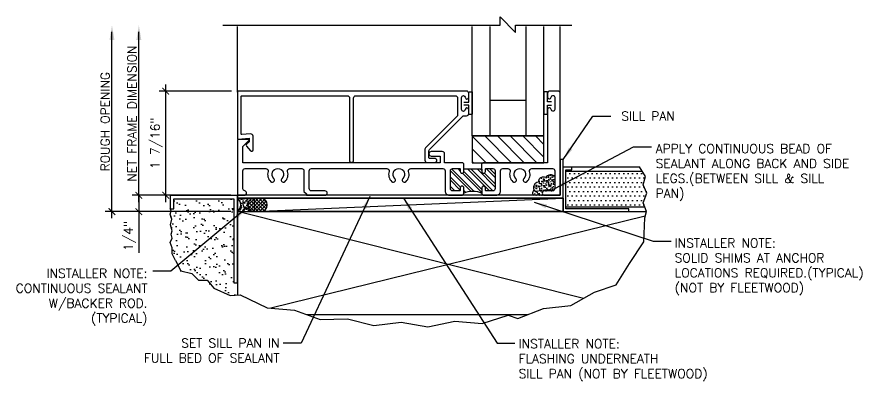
# Model space of a CAD drawing. Extents: x -7 to 195, y 34 to 158.
# Drawn here: x -7.24 to 4.55, y 38.5 to 43.59 of the extents above; entities that cross this region are included whole.
import ezdxf

# ---------------------------------------------------------------- set-up
doc = ezdxf.new("R2010")
doc.units = 0
doc.header["$MEASUREMENT"] = 0
doc.layers.get('0').update_dxf_attribs({"linetype": 'CONTINUOUS'})
doc.layers.get('Defpoints').update_dxf_attribs({"linetype": 'CONTINUOUS'})
for name, color, linetype in [('BREAK', 6, 'CONTINUOUS'), ('BULB-VINYL SEAL', 200, 'CONTINUOUS'), ('DIM', 7, 'CONTINUOUS'), ('FRAME', 1, 'CONTINUOUS'), ('GLASS', 7, 'CONTINUOUS'), ('INSTALLER NOTE', 7, 'CONTINUOUS'), ('SEALANT', 1, 'CONTINUOUS'), ('SETTING BLOCK', 4, 'CONTINUOUS'), ('SHIM', 1, 'CONTINUOUS'), ('SILL PAN', 7, 'CONTINUOUS'), ('TEXT', 7, 'CONTINUOUS'), ('WALL CONDITION', 7, 'CONTINUOUS')]:
    doc.layers.add(name, color=color, linetype=linetype)
doc.styles.get("Standard").update_dxf_attribs({"font": 'romans.shx'})
doc.dimstyles.new('1X1', dxfattribs={"dimtxt": 0.125, "dimasz": 0.09375, "dimexe": 0.09375, "dimexo": 0.09375, "dimgap": 0.032, "dimtad": 1, "dimdec": 4, "dimzin": 11, "dimdsep": 46, "dimlunit": 4, "dimtxsty": 'Standard', "dimblk1": 'ARCHTICK', "dimblk2": 'ARCHTICK', "dimsah": 1, "dimcen": 0.09, "dimdle": 0.09375, "dimadec": 0, "dimazin": 0, "dimtfac": 1, "dimtdec": 4, "dimtofl": 0, "dimtmove": 0, "dimatfit": 3, "dimldrblk": 'ARCHTICK', "dimfxl": 0, "dimfrac": 2, "dimtolj": 1, "dimtzin": 0, "dimarcsym": 0})
doc.dimstyles.get("Standard").update_dxf_attribs({"dimtxt": 0.18, "dimasz": 0.18, "dimexe": 0.18, "dimexo": 0.0625, "dimgap": 0.09, "dimtad": 0, "dimtih": 1, "dimtoh": 1, "dimdec": 4, "dimzin": 0, "dimdsep": 46, "dimtxsty": 'Standard', "dimcen": 0.09, "dimadec": 0, "dimazin": 0, "dimtfac": 1, "dimtdec": 4, "dimtofl": 0, "dimtmove": 0, "dimatfit": 3, "dimfxl": 0, "dimtolj": 1, "dimtzin": 0, "dimarcsym": 0})

# ---------------------------------------------------------------- blocks, each defined once
blk = doc.blocks.new('3801 1 INCH GLASS STOP')
blk.add_lwpolyline([(2.741, 0.327, -0.414214), (2.769, 0.299, -0.414214), (2.741, 0.271), (2.669, 0.271, 0.414214), (2.659, 0.261), (2.659, 0.167, 0.198912), (2.668, 0.145), (3.128, -0.315, 0.198912), (3.15, -0.324), (3.183, -0.324, -0.414214), (3.214, -0.355), (3.214, -0.408, -0.414214), (3.189, -0.433, -0.399638), (3.164, -0.41, 0.400364), (3.139, -0.386, 0.414214), (3.114, -0.411), (3.114, -0.581, 0.414214), (3.139, -0.606), (3.139, -0.606, 0.399638), (3.164, -0.582, -0.399638), (3.189, -0.558, -0.414214), (3.214, -0.583), (3.214, -0.637, -0.414214), (3.183, -0.668), (-0.001, -0.668, -0.414214), (-0.011, -0.658), (-0.011, -0.01, -0.440011), (0, 0), (0.149, -0.013), (0.149, 0.04), (0.115, 0.074, -0.395486), (0.114, 0.102), (0.17, 0.165, -0.691708), (0.205, 0.152), (0.205, -0.04, -0.440011), (0.171, -0.071), (0.05, -0.061, 0.440011), (0.039, -0.071), (0.039, -0.593, 0.414214), (0.049, -0.603), (1.52, -0.603, 0.414214), (1.551, -0.572), (1.551, 0.299, -0.414214), (1.579, 0.327, -0.414214), (1.607, 0.299), (1.607, -0.572, 0.414214), (1.638, -0.603), (3.027, -0.603, 0.414214), (3.058, -0.572), (3.058, -0.337, 0.198912), (3.049, -0.315), (2.612, 0.122, -0.198912), (2.603, 0.144), (2.603, 0.296, -0.414214), (2.634, 0.327)], format="xyb", close=True)
blk = doc.blocks.new('*X20')
at = {"layer": 'TEXT', "color": 0}
for p, q in [((-1.276, 1.145), (-1.005, 1.416)), ((-1.444, 1.332), (-1.383, 1.392)), ((-1.444, 1.243), (-1.306, 1.38)), ((-1.444, 1.199), (-1.303, 1.339)), ((-1.444, 1.111), (-1.159, 1.395)), ((-1.427, 1.083), (-1.116, 1.394)), ((-1.256, 1.386), (-1.231, 1.412)), ((-1.256, 1.121), (-1.005, 1.372)), ((-1.199, 1.09), (-0.897, 1.392)), ((-1.155, 1.09), (-0.853, 1.392)), ((-1.066, 1.09), (-0.819, 1.338)), ((-0.969, 1.143), (-0.819, 1.294)), ((-0.944, 1.08), (-0.819, 1.205)), ((-1.342, 1.08), (-1.306, 1.115)), ((-1.022, 1.09), (-1.005, 1.107)), ((-0.9, 1.08), (-0.819, 1.161))]:
    blk.add_line(p, q, dxfattribs=at)
blk = doc.blocks.new('3805_BLOCK_FRAME')
for q in [(-1.256, 1.09), (-1.005, 1.015)]:
    blk.add_line((-1.005, 1.09), q)
blk.add_lwpolyline([(-3.452, 1.454), (-3.193, 1.454, -0.414214), (-3.162, 1.423, -0.414214), (-3.193, 1.392), (-3.381, 1.392, 0.414214), (-3.412, 1.361), (-3.412, 1.111, 0.414214), (-3.381, 1.08), (-2.329, 1.08, 0.5024), (-2.299, 1.12, -0.280293), (-2.262, 1.264, -0.498955), (-2.213, 1.256, -0.334263), (-2.219, 1.219, 2.470836), (-2.106, 1.219, -0.334263), (-2.112, 1.256, -0.498955), (-2.063, 1.264, -0.280293), (-2.026, 1.12, 0.5024), (-1.996, 1.08), (-1.549, 1.08, 0.414214), (-1.518, 1.111), (-1.518, 1.392, -0.414214), (-1.456, 1.454), (-1.287, 1.454, -0.414214), (-1.256, 1.423), (-1.256, 1.351, -0.414214), (-1.282, 1.326, -0.414214), (-1.306, 1.351), (-1.306, 1.382, 0.414214), (-1.316, 1.392), (-1.412, 1.392, 0.414214), (-1.444, 1.361), (-1.444, 1.111, 0.414214), (-1.412, 1.08), (-1.316, 1.08, 0.414214), (-1.306, 1.09), (-1.306, 1.121, -0.414214), (-1.282, 1.146, -0.414214), (-1.256, 1.121), (-1.256, 1.09), (-1.256, 1.015), (-1.271, 1), (-1.524, 1), (-1.524, 0.875, -0.414214), (-1.556, 0.844), (-1.711, 0.844, -0.414214), (-1.742, 0.875, -0.414214), (-1.711, 0.906), (-1.586, 0.906), (-1.586, 1), (-4.338, 1), (-4.338, 0.776, 0.198912), (-4.335, 0.769), (-4.255, 0.69, -0.668179), (-4.263, 0.673), (-4.403, 0.673, -0.414214), (-4.412, 0.683), (-4.412, 1.444, -0.414214), (-4.403, 1.454), (-4.319, 1.454, -0.414214), (-4.287, 1.423, -0.358249), (-4.312, 1.393, 0.358249), (-4.338, 1.362), (-4.338, 1.111, 0.414214), (-4.306, 1.08), (-4.017, 1.08, 0.5024), (-3.987, 1.12, -0.280293), (-3.95, 1.264, -0.498955), (-3.901, 1.256), (-3.901, 1.256, -0.334263), (-3.907, 1.219, 2.470836), (-3.794, 1.219, -0.334263), (-3.8, 1.256), (-3.8, 1.256, -0.498955), (-3.751, 1.264, -0.280293), (-3.714, 1.12, 0.5024), (-3.684, 1.08), (-3.518, 1.08, 0.414214), (-3.487, 1.111), (-3.487, 1.399), (-3.452, 1.434)], format="xyb", close=True)
blk.add_lwpolyline([(-1.005, 1.09), (-1.005, 1.121, -0.414214), (-0.98, 1.146, -0.414214), (-0.956, 1.121), (-0.956, 1.09, 0.414214), (-0.946, 1.08), (-0.85, 1.08, 0.414214), (-0.819, 1.111), (-0.819, 1.361, 0.414214), (-0.85, 1.392), (-0.946, 1.392, 0.414214), (-0.956, 1.382), (-0.956, 1.351, -0.414214), (-0.98, 1.326), (-0.98, 1.326, -0.414214), (-1.005, 1.351), (-1.005, 1.423, -0.414214), (-0.975, 1.454), (-0.806, 1.454, -0.414214), (-0.744, 1.392), (-0.744, 1.111, 0.414214), (-0.712, 1.08), (-0.641, 1.08, 0.5024), (-0.611, 1.12, -0.280293), (-0.574, 1.264, -0.498955), (-0.525, 1.256), (-0.525, 1.256, -0.334263), (-0.531, 1.219, 2.470836), (-0.418, 1.219, -0.334263), (-0.424, 1.256, -0.498955), (-0.375, 1.264, -0.280293), (-0.338, 1.12, 0.5024), (-0.308, 1.08), (-0.018, 1.08, 0.414214), (0.013, 1.111), (0.013, 1.361, 0.414214), (-0.018, 1.392), (-0.131, 1.392, -0.414214), (-0.162, 1.423, -0.414214), (-0.131, 1.454), (0.088, 1.454), (0.088, 0.031, -0.414214), (0.056, 0), (-0.056, 0, -0.414214), (-0.087, 0.031), (-0.087, 0.083, -0.414214), (-0.062, 0.107), (-0.062, 0.107, -0.399638), (-0.038, 0.084, 0.399638), (-0.013, 0.06), (-0.013, 0.06, 0.414214), (0.013, 0.085), (0.013, 0.255, 0.414214), (-0.013, 0.28), (-0.013, 0.28, 0.399638), (-0.038, 0.256, -0.399638), (-0.062, 0.232, -0.414214), (-0.087, 0.257), (-0.087, 0.309), (-0.087, 1), (-0.99, 1), (-1.005, 1.015)], format="xyb")
blk.add_arc((-1.131, 1.675), 0.281, 243.5092, 296.4908)
at = {"linetype": 'Continuous'}
blk.add_blockref('*X20', (0, 0), dxfattribs=at)
blk = doc.blocks.new('_ARCHTICK')
at = {"color": 0, "linetype": 'ByBlock', "const_width": 0.15}
blk.add_lwpolyline([(-0.5, -0.5), (0.5, 0.5)], dxfattribs=at)
blk = doc.blocks.new('*D37')
at = {"layer": 'Defpoints', "color": 0}
for p in [(-5.541, 41.096), (-4.164, 41.096), (-4.164, 40.868)]:
    blk.add_point(p, dxfattribs=at)
at = {"layer": 'DIM', "color": 0, "lineweight": -2}
for p, q in [((-4.258, 41.096), (-5.635, 41.096)), ((-5.541, 41.096), (-5.541, 40.775)), ((-4.258, 40.868), (-5.635, 40.868)), ((-5.541, 40.868), (-5.541, 40.293))]:
    blk.add_line(p, q, dxfattribs=at)
at = {"layer": 'DIM', "color": 0, "lineweight": -2, "xscale": 0.09375, "yscale": 0.09375, "zscale": 0.09375}
for p, rotation in [((-5.541, 41.096), 90), ((-5.541, 40.868), 270)]:
    blk.add_blockref('_ARCHTICK', p, dxfattribs=dict(at, rotation=rotation))
at = {"layer": 'DIM', "color": 0, "insert": (-5.668, 40.528), "char_height": 0.125, "attachment_point": 5, "rotation": 90}
blk.add_mtext('\\A1;1/4"', dxfattribs=at)
blk = doc.blocks.new('ARROW')
at = {"color": 0, "linetype": 'ByBlock'}
blk.add_solid([(-2.2, -0.37), (-2.2, 0.37), (0, 0)], dxfattribs=at)
at = {"layer": 'Defpoints', "color": 0, "linetype": 'ByBlock'}
blk.add_point((0, 0), dxfattribs=at)
blk = doc.blocks.new('*D38')
at = {"layer": 'Defpoints', "color": 0}
for p in [(-5.916, 43.471), (-4.369, 43.471), (-4.164, 40.868)]:
    blk.add_point(p, dxfattribs=at)
at = {"layer": 'DIM', "color": 0, "lineweight": -2}
for p, q in [((-5.916, 40.775), (-5.916, 43.377)), ((-4.258, 40.868), (-6.01, 40.868))]:
    blk.add_line(p, q, dxfattribs=at)
at = {"layer": 'DIM', "color": 0, "lineweight": -2, "xscale": 0.09375, "yscale": 0.09375, "zscale": 0.09375}
for name, p, rotation in [('ARROW', (-5.916, 43.471), 90), ('_ARCHTICK', (-5.916, 40.868), 270)]:
    blk.add_blockref(name, p, dxfattribs=dict(at, rotation=rotation))
at = {"layer": 'DIM', "color": 0, "insert": (-6.011, 42.123), "char_height": 0.125, "attachment_point": 5, "rotation": 90}
blk.add_mtext('\\A1;ROUGH OPENING', dxfattribs=at)
blk = doc.blocks.new('*D39')
at = {"layer": 'Defpoints', "color": 0}
for p in [(-5.541, 43.471), (-4.369, 43.471), (-4.164, 41.096)]:
    blk.add_point(p, dxfattribs=at)
at = {"layer": 'DIM', "color": 0, "lineweight": -2}
for p, q in [((-5.541, 41.002), (-5.541, 43.377)), ((-4.258, 41.096), (-5.635, 41.096))]:
    blk.add_line(p, q, dxfattribs=at)
at = {"layer": 'DIM', "color": 0, "lineweight": -2, "xscale": 0.09375, "yscale": 0.09375, "zscale": 0.09375}
for name, p, rotation in [('ARROW', (-5.541, 43.471), 90), ('_ARCHTICK', (-5.541, 41.096), 270)]:
    blk.add_blockref(name, p, dxfattribs=dict(at, rotation=rotation))
at = {"layer": 'DIM', "color": 0, "insert": (-5.636, 42.236), "char_height": 0.125, "attachment_point": 5, "rotation": 90}
blk.add_mtext('\\A1;NET FRAME DIMENSION', dxfattribs=at)
blk = doc.blocks.new('*D40')
at = {"layer": 'Defpoints', "color": 0}
for p in [(-5.166, 42.55), (-4.154, 42.55), (-4.164, 41.096)]:
    blk.add_point(p, dxfattribs=at)
at = {"layer": 'DIM', "color": 0, "lineweight": -2}
for p, q in [((-5.166, 41.002), (-5.166, 42.644)), ((-4.248, 42.55), (-5.26, 42.55)), ((-4.258, 41.096), (-5.26, 41.096))]:
    blk.add_line(p, q, dxfattribs=at)
at = {"layer": 'DIM', "color": 0, "lineweight": -2, "xscale": 0.09375, "yscale": 0.09375, "zscale": 0.09375}
for p, rotation in [((-5.166, 42.55), 90), ((-5.166, 41.096), 270)]:
    blk.add_blockref('_ARCHTICK', p, dxfattribs=dict(at, rotation=rotation))
at = {"layer": 'DIM', "color": 0, "insert": (-5.293, 41.823), "char_height": 0.125, "attachment_point": 5, "rotation": 90}
blk.add_mtext('\\A1;1 7/16"', dxfattribs=at)
blk = doc.blocks.new('100 SETTING BLOCK')
h = blk.add_hatch()
h.set_pattern_fill('ANSI31', color=256, style=0)
h.set_pattern_definition([(45, (-9.3935, -32.21723), (-0.08838835, 0.08838835), [])])
h.paths.add_polyline_path([(0, 0), (0, 0.375), (-1, 0.375), (-1, 0)])
blk.add_lwpolyline([(-1, 0), (-1, 0.375), (0, 0.375), (0, 0)], close=True)
blk = doc.blocks.new('4.5-SILL2')
h = blk.add_hatch()
h.set_pattern_fill('DOTS', color=256, angle=540, style=0)
h.set_pattern_definition([(360, (-18.49698, -14.662416), (0.03125, -0.0625), [0, -0.0625])])
h.paths.add_polyline_path([(0.04, 0.06), (0.04, 0.565), (1.13, 0.565, -0.351142), (1.099, 0.377, -0.520567), (1.101, 0.127, -0.143161), (1.154, 0.06)])
h = blk.add_hatch()
h.set_pattern_fill('AR-SAND', color=256, scale=0.1, style=0)
h.set_pattern_definition([(37.5, (12.35724, -12.56901), (-0.0062993, 0.1926824), [0, -0.152, 0, -0.17, 0, -0.1625]), (7.5, (12.35724, -12.56901), (0.1769777, 0.2822146), [0, -0.082, 0, -0.137, 0, -0.0525]), (327.5, (12.23424, -12.56901), (0.3114142, 0.0005659), [0, -0.05, 0, -0.18, 0, -0.235]), (317.5, (12.23424, -12.569), (0.3006127, 0.0877676), [0, -0.025, 0, -0.118, 0, -0.135])])
h.paths.add_polyline_path([(-4.59, 0.177), (-5.428, 0.177), (-5.428, 0.04), (-5.478, 0.04), (-5.466, 0.012), (-5.482, -0.036), (-5.457, -0.108), (-5.473, -0.183), (-5.453, -0.269), (-5.468, -0.317), (-5.453, -0.369), (-5.478, -0.43), (-5.453, -0.507), (-5.454, -0.589), (-5.404, -0.684, 0.455148), (-5.177, -0.865, 0.415688), (-4.954, -0.958, 0.534158), (-4.733, -1.063, 0.440375), (-4.54, -1.178), (-4.54, -0.994), (-4.59, -0.994)])
for p, q in [((0, 0), (0, 0.625)), ((0, 0.625), (1.069, 0.625)), ((0.04, 0.565), (1.105, 0.565)), ((-4.54, 0.227), (-4.54, -1.164)), ((-4.54, 0), (1.166, 0)), ((0.288, -1.212), (-4.54, 0)), ((1.142, 0.06), (0.04, 0.06)), ((1.145, -0.065), (-4.077, -1.346)), ((-3.575, -1.437), (-0.492, -1.437))]:
    blk.add_line(p, q)
for points in [[(-5.404, -0.684), (-5.332, -0.826), (-5.177, -0.865), (-5.085, -0.958), (-4.962, -0.957), (-4.871, -1.069), (-4.644, -1.172), (-4.504, -1.161), (-4.127, -1.342), (-3.745, -1.374), (-3.387, -1.507), (-3.006, -1.495), (-2.637, -1.592), (-2.258, -1.545), (-1.885, -1.609), (-1.508, -1.53), (-1.128, -1.562), (-0.763, -1.448), (-0.629, -1.491), (-0.273, -1.352), (0.108, -1.313), (0.441, -1.125), (0.741, -1.022), (0.929, -0.726), (1.126, -0.423), (1.139, -0.085), (1.166, 0.002), (1.117, 0.122), (1.169, 0.258), (1.119, 0.375), (1.15, 0.49), (1.069, 0.625)], [(0.918, 0), (0.918, 0.04), (0.04, 0.04), (0.04, 0.585), (0.125, 0.585), (0.125, 0.625)], [(-5.404, -0.684), (-5.404, -0.684), (-5.454, -0.589), (-5.453, -0.507), (-5.478, -0.43), (-5.453, -0.369), (-5.468, -0.317), (-5.453, -0.269), (-5.473, -0.183), (-5.457, -0.108), (-5.482, -0.036), (-5.466, 0.012), (-5.478, 0.04)]]:
    blk.add_lwpolyline(points)
blk.add_lwpolyline([(-4.59, 0.177), (-4.59, -0.994), (-4.54, -0.994), (-4.54, 0.227), (-5.478, 0.227), (-5.478, 0.04), (-5.428, 0.04), (-5.428, 0.177)], close=True)

msp = doc.modelspace()

# ---------------------------------------------------------------- hatches: boundary and pattern name
at = {"layer": 'SEALANT'}
h = msp.add_hatch(dxfattribs=at)
h.set_pattern_fill('AR-SAND', color=256, scale=0.025, style=0)
h.set_pattern_definition([(37.5, (-18.304824, 37.060832), (-0.00157483, 0.048170594), [0, -0.038, 0, -0.0425, 0, -0.040625]), (7.5, (-18.304824, 37.06083), (0.04424442, 0.07055365), [0, -0.0205, 0, -0.03425, 0, -0.013125]), (327.5, (-18.335574, 37.060832), (0.07785355, 0.00014148), [0, -0.0125, 0, -0.045, 0, -0.05875]), (317.5, (-18.335574, 37.06083), (0.07515317, 0.0219419), [0, -0.00625, 0, -0.0295, 0, -0.03375])])
h.paths.add_polyline_path([(0.028507, 41.279853, 0.52056705), (-0.027419, 41.168062, 0.508297039), (-0.032631, 41.095839), (0.116553, 41.095839, -0.414213562), (0.085553, 41.126839, -0.414213562), (0.116553, 41.157839), (0.229553, 41.157839, 0.414213562), (0.260553, 41.188839), (0.260553, 41.357153, 0.52056705), (0.13635, 41.343058, 0.52056705)])
at = {"layer": 'SHIM', "linetype": 'Continuous'}
h = msp.add_hatch(dxfattribs=at)
h.set_pattern_fill('AR-SAND', color=256, scale=0.0225, angle=90, style=0)
h.set_pattern_definition([(307.5, (-39.964244, 38.72084), (0.043353535, 0.00141735), [0, -0.0342, 0, -0.03825, 0, -0.0365625]), (277.5, (-39.964244, 38.72084), (0.06349829, -0.03981998), [0, -0.01845, 0, -0.030825, 0, -0.0118125]), (237.5, (-39.964244, 38.748516), (0.00012733, -0.07006819), [0, -0.01125, 0, -0.0405, 0, -0.052875]), (227.5, (-39.964244, 38.748516), (0.0197477, -0.06763785), [0, -0.005625, 0, -0.02655, 0, -0.030375])])
h.paths.add_polyline_path([(-3.930347, 41.055839), (-4.164347, 41.055839, -0.496), (-4.164347, 40.868339), (-3.930347, 40.868339, -1)])
h = msp.add_hatch(dxfattribs=at)
h.set_pattern_fill('ANSI37', color=256, scale=0.28125, angle=180, style=0)
h.set_pattern_definition([(45, (-39.964344, 38.72084), (-0.024859223, 0.024859223), []), (135, (-39.964344, 38.72084), (-0.024859223, -0.024859223), [])])
edge = h.paths.add_edge_path()
edge.add_arc((-3.930447, 40.962089), 0.09375, 90, 270, ccw=False)
edge.add_line((-3.930447, 41.055839), (-3.842744, 41.055839))
edge.add_arc((-3.842744, 40.962089), 0.09375, -90, 90, ccw=False)
edge.add_line((-3.842744, 40.868339), (-3.930447, 40.868339))

# ---------------------------------------------------------------- linework, layer by layer
at = {"layer": 'BREAK'}
msp.add_lwpolyline([(-4.368748, 43.47077), (-0.501635, 43.47077), (-0.501635, 43.586475), (-0.289137, 43.368231), (-0.289137, 43.47077), (0.499195, 43.47077)], dxfattribs=at)
at = {"layer": 'BULB-VINYL SEAL', "linetype": 'Continuous'}
for points in [[(-1.008344, 42.397948), (-0.937385, 42.397948), (-0.937385, 42.531462, -0.414213562), (-0.927385, 42.541462), (-0.899849, 42.541462, -0.414213562), (-0.889849, 42.531462), (-0.889849, 42.235502, -0.414213562), (-0.899849, 42.225502), (-0.927385, 42.225502, -0.414213562), (-0.937385, 42.235502), (-0.937385, 42.355087), (-1.008344, 42.355087)], [(0.215892, 42.399088), (0.157688, 42.399088), (0.157688, 42.532602, 0.414213562), (0.147688, 42.542602), (0.120151, 42.542602, 0.414213562), (0.110151, 42.532602), (0.110151, 42.236642, 0.414213562), (0.120151, 42.226642), (0.147688, 42.226642, 0.414213562), (0.157688, 42.236642), (0.157688, 42.356227), (0.215892, 42.356227)]]:
    msp.add_lwpolyline(points, format="xyb", dxfattribs=at)
at = {"layer": 'FRAME'}
for p, q in [((-4.164447, 42.534839), (-4.164447, 43.451863)), ((0.335553, 42.518877), (0.335553, 43.451863))]:
    msp.add_line(p, q, dxfattribs=at)
at = {"layer": 'GLASS'}
for p, q in [((-0.889849, 41.924839), (-0.889849, 43.451863)), ((-0.639849, 41.924839), (-0.639849, 43.451863)), ((-0.139849, 41.924839), (-0.139849, 43.451863)), ((0.110151, 41.924839), (0.110151, 43.451863)), ((-0.639849, 42.424839), (-0.139849, 42.424839)), ((-0.889849, 41.924839), (0.110151, 41.924839))]:
    msp.add_line(p, q, dxfattribs=at)
at = {"layer": 'SEALANT'}
msp.add_lwpolyline([(0.260553, 41.357153, 0.52056705), (0.13635, 41.343058, 0.52056705), (0.028507, 41.279853, 0.52056705), (-0.027419, 41.168062, 0.508297039), (-0.032631, 41.095839, 0.508297039)], format="xyb", dxfattribs=at)
at = {"layer": 'SHIM'}
msp.add_line((-3.930447, 41.055839), (-4.164447, 41.055839), dxfattribs=at)
msp.add_lwpolyline([(0.375553, 41.055839), (0.375553, 40.868498), (-3.930447, 40.868498), (0.375553, 41.055839), (-3.930447, 41.055839), (-3.930447, 40.868498)], dxfattribs=at)
for centre, radius, start, end in [((-4.235543, 40.962169), 0.117596, 307.1984608, 52.8015392), ((-3.930447, 40.962089), 0.09375, 90, 270), ((-3.842744, 40.962089), 0.09375, 270, 90)]:
    msp.add_arc(centre, radius, start, end, dxfattribs=at)
at = {"layer": 'SILL PAN'}
msp.add_lwpolyline([(-4.164447, 41.095839), (-4.164447, 41.055839), (0.375553, 41.055839), (0.375553, 41.595839), (0.335553, 41.595839), (0.335553, 41.095839)], close=True, dxfattribs=at)

# ---------------------------------------------------------------- block references
at = {"layer": 'FRAME', "xscale": -1, "rotation": 180}
for name, p in [('3801 1 INCH GLASS STOP', (-4.153576, 41.881877)), ('3801 1 INCH GLASS STOP', (-4.153576, 41.881877)), ('3805_BLOCK_FRAME', (0.248053, 42.549839))]:
    msp.add_blockref(name, p, dxfattribs=at)
at = {"layer": 'SETTING BLOCK', "xscale": -1, "rotation": 180}
msp.add_blockref('100 SETTING BLOCK', (0.110151, 41.924839), dxfattribs=at)
at = {"layer": 'WALL CONDITION'}
msp.add_blockref('4.5-SILL2', (0.375553, 40.868551), dxfattribs=at)

# ---------------------------------------------------------------- texts
at = {"layer": 'INSTALLER NOTE', "char_height": 0.125}
for s, insert, width, attachment_point in [('SILL PAN', (1.933711, 42.201151), 4.5479, 6), ('APPLY CONTINUOUS BEAD OF\\PSEALANT ALONG BACK AND SIDE LEGS.(BETWEEN SILL & SILL PAN)', (1.668256, 41.414608), 3.03689415, 4), ('INSTALLER NOTE:\\PSOLID SHIMS AT ANCHOR \\PLOCATIONS REQUIRED.(TYPICAL)\\P(NOT BY FLEETWOOD)', (1.933042, 40.097191), 3.173665, 4), ('INSTALLER NOTE:\\PCONTINUOUS SEALANT\\PW/BACKER ROD.\\P(TYPICAL)', (-5.420649, 39.673139), 2.20437369, 6), ('SET SILL PAN IN\\PFULL BED OF SEALANT', (-3.578373, 38.929165), 2.39014533, 6), ('INSTALLER NOTE:\\PFLASHING UNDERNEATH\\PSILL PAN (NOT BY FLEETWOOD)', (-0.24338, 38.794007), 3.173665, 4)]:
    msp.add_mtext(s, dxfattribs=dict(at, insert=insert, width=width, attachment_point=attachment_point))

# ---------------------------------------------------------------- dimensions: what is measured, and where the dimension line sits
at = {"layer": 'DIM'}
for base, p1, text, picture, middle in [((-5.916072, 43.47077), (-4.164447, 40.868498), 'ROUGH OPENING', '*D38', (-6.010572, 42.122759)), ((-5.541072, 43.47077), (-4.164447, 41.095839), 'NET FRAME DIMENSION', '*D39', (-5.635572, 42.23643))]:
    dim = msp.add_linear_dim(base=base, p1=p1, p2=(-4.368748, 43.47077), angle=270, text=text, dimstyle='1X1', override={"dimtxsty": 'Standard', "dimblk2": 'ARROW', "dimse2": 1}, dxfattribs=at)
    dim.commit()
    dim.dimension.update_dxf_attribs({"geometry": picture, "text_midpoint": middle})
for base, p1, p2, picture, middle in [((-5.166072, 42.549839), (-4.164447, 41.095839), (-4.154447, 42.549839), '*D40', (-5.166072, 41.822839)), ((-5.541072, 41.095839), (-4.164447, 40.868498), (-4.164447, 41.095839), '*D37', (-5.541072, 40.527781))]:
    dim = msp.add_linear_dim(base=base, p1=p1, p2=p2, angle=270, dimstyle='1X1', override={"dimtxsty": 'Standard'}, dxfattribs=at)
    dim.commit()
    dim.dimension.update_dxf_attribs({"geometry": picture, "text_midpoint": middle, "dimtype": 160})

# ---------------------------------------------------------------- leaders
at = {"layer": 'INSTALLER NOTE'}
for points in [[(0.379302, 41.597838), (0.792108, 42.201917), (1.042108, 42.201917)], [(0.260553, 41.188839), (1.359806, 41.773186), (1.609806, 41.773186)], [(-2.320493, 41.079245), (-3.278671, 39.031795), (-3.528671, 39.031795)], [(-1.850838, 41.055839), (-0.544386, 39.031795), (-0.294386, 39.031795)], [(-4.033654, 40.919157), (-5.095913, 40.034933), (-5.345913, 40.034933)], [(-0.028393, 40.998392), (1.632036, 40.455326), (1.882036, 40.455326)]]:
    msp.add_leader(points, dimstyle='Standard', dxfattribs=at)

doc.saveas('drawing.dxf')
